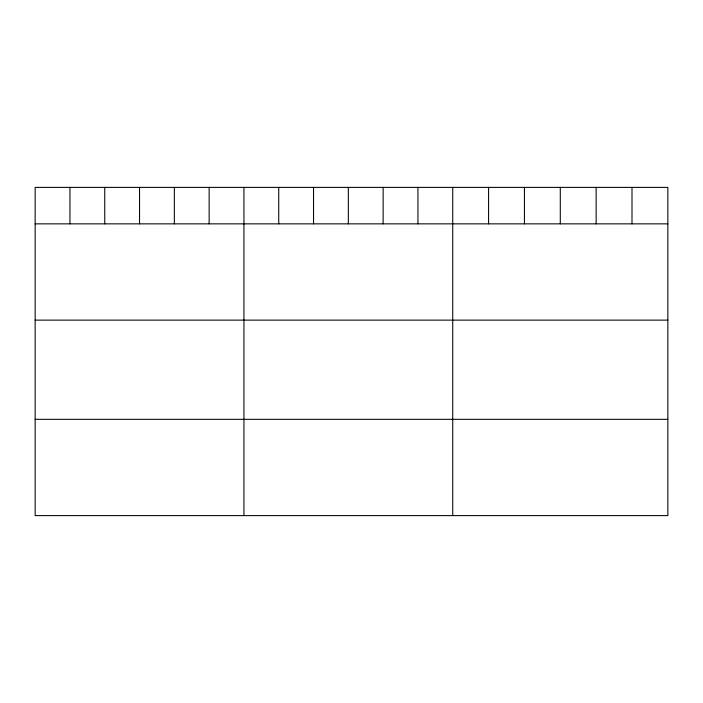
<?xml version="1.0" encoding="UTF-8"?>
<svg xmlns="http://www.w3.org/2000/svg" width="703" height="703" viewBox="0 0 703 703"><rect width="100%" height="100%" fill="white"/><g stroke="black" fill="none" stroke-linecap="round" stroke-linejoin="round"><path stroke-width="1.05" d="M667.85 223.853L667.85 515.607L35.15 515.607L35.15 187.393L667.85 187.393L667.85 223.853L35.15 223.853M35.15 320.129L667.85 320.129M35.15 419.331L667.85 419.331M631.997 187.393L631.997 223.853M596.144 187.393L596.144 223.853M560.291 187.393L560.291 223.853M524.438 187.393L524.438 223.853M488.585 187.393L488.585 223.853M452.732 187.393L452.732 515.607M417.934 187.393L417.934 223.853M383.135 187.393L383.135 223.853M348.337 187.393L348.337 223.853M313.538 187.393L313.538 223.853M278.74 187.393L278.74 223.853M243.941 187.393L243.941 515.607M209.143 187.393L209.143 223.853M174.344 187.393L174.344 223.853M139.546 187.393L139.546 223.853M104.747 187.393L104.747 223.853M69.948 187.393L69.948 223.853"/></g></svg>
